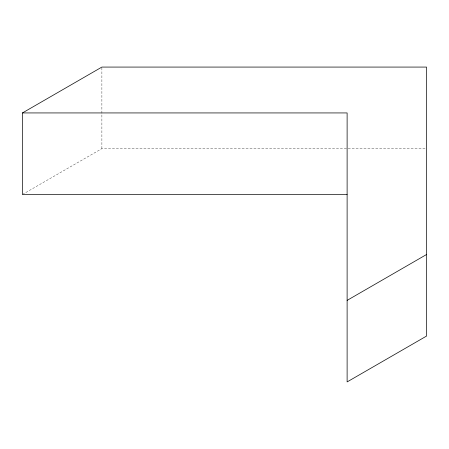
<?xml version="1.0" encoding="UTF-8"?>
<svg xmlns="http://www.w3.org/2000/svg" width="449" height="449" viewBox="0 0 449 449"><rect width="100%" height="100%" fill="white"/><g stroke="black" fill="none" stroke-linecap="round" stroke-linejoin="round"><path stroke-width="0.34" stroke-dasharray="2.25 1.68" d="M22.45 194.484L101.884 148.619L426.55 148.619M101.884 67.771L101.884 148.619"/><path stroke-width="0.67" d="M22.45 112.935L101.884 67.075L426.55 67.075L426.55 336.065L347.116 381.925L347.116 112.935L22.45 112.935L22.45 194.484L347.116 194.484M347.116 300.381L426.55 254.516"/></g></svg>
